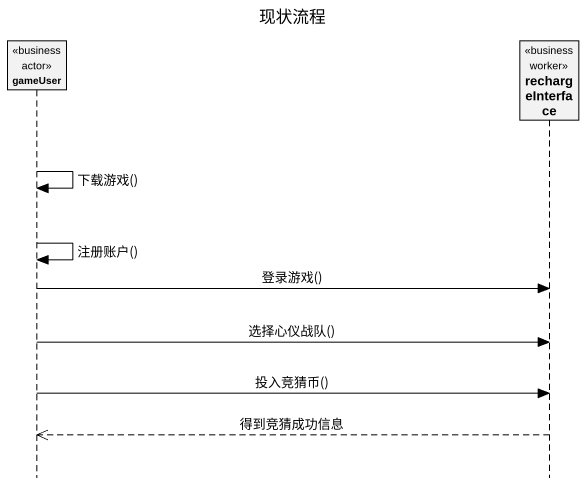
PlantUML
@startuml
title 现状流程
hide footbox
participant gameUser <<business actor>>
participant rechargeInterface <<business worker>>

gameUser -> gameUser : 下载游戏()
gameUser -> gameUser : 注册账户()
gameUser -> rechargeInterface : 登录游戏()
gameUser -> rechargeInterface : 选择心仪战队()
gameUser -> rechargeInterface : 投入竞猜币()
rechargeInterface -->> gameUser : 得到竞猜成功信息
@enduml
